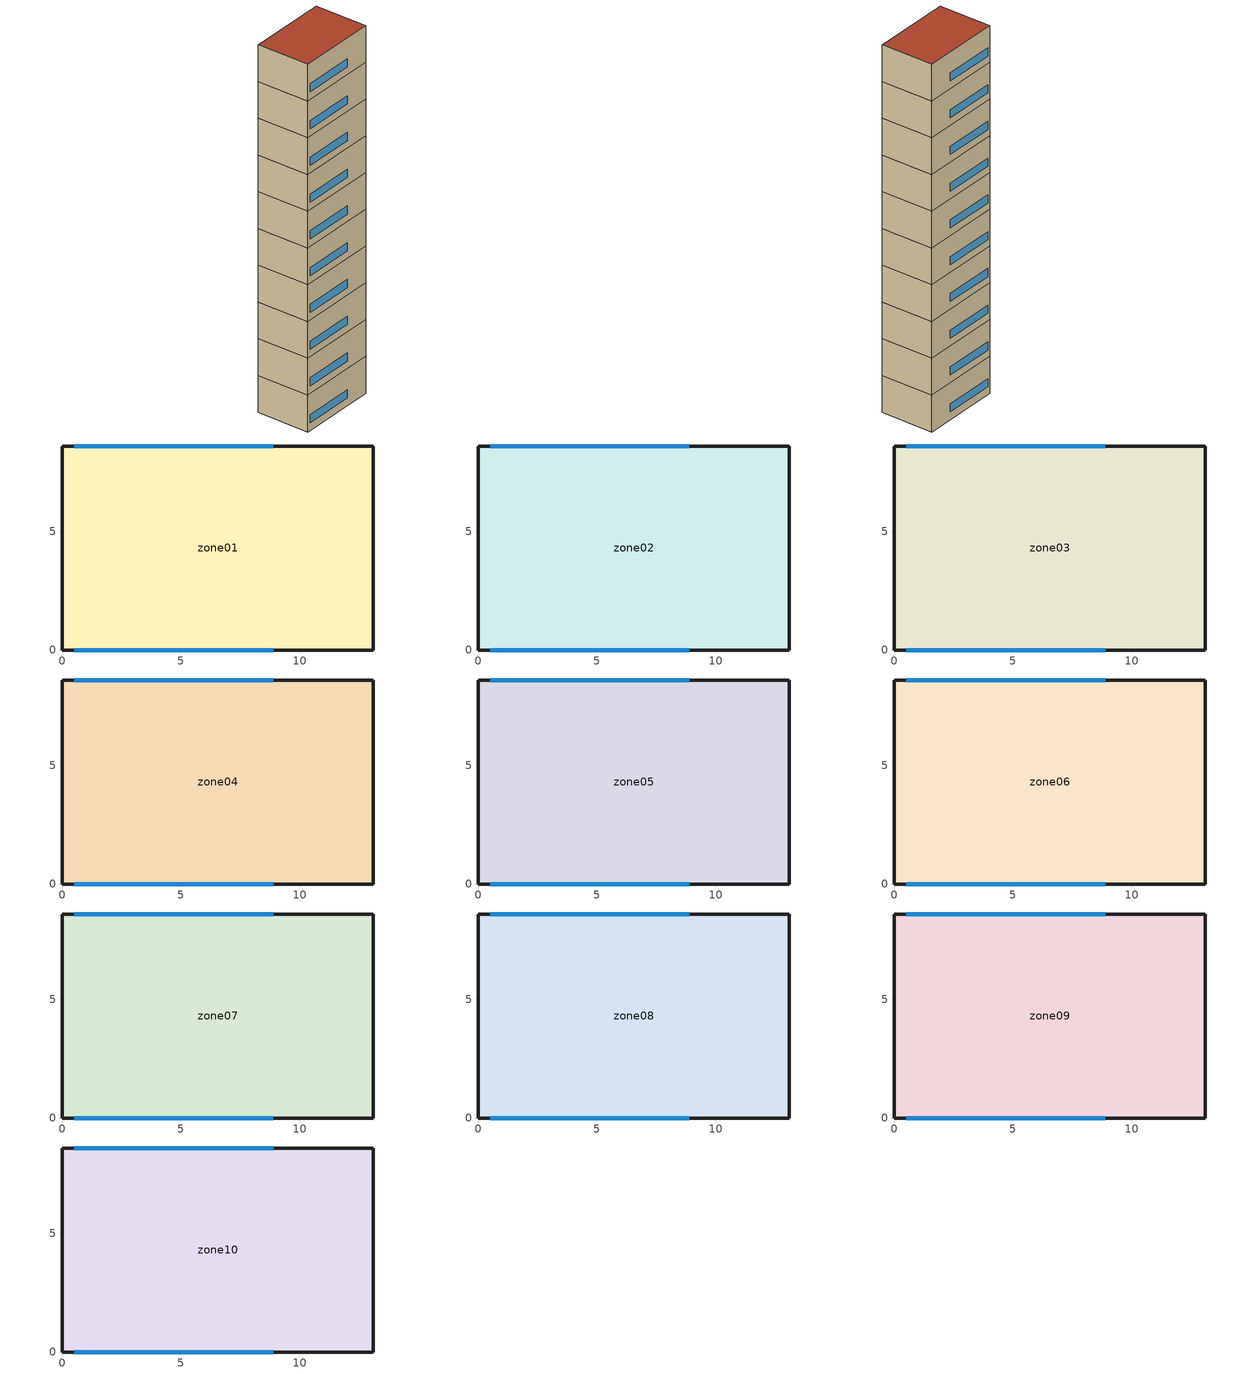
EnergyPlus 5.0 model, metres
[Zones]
zone01
 floor ground (GROUND_FLOOR): 13.1,8.6 13.1,0 0,0 0,8.6 z0
 wall outside (EXT_WALL): 13.1,0 13.1,8.6 0,8.6 0,0 13.1,0 z0:5.9
 window (EXT_WINDOW1): 0.5,0 8.9,0 / 8.9,8.6 0.5,8.6 z1.25:2.55
 ceiling to zone02 (ADJ_CEILING): 0,8.6 0,0 13.1,0 13.1,8.6 z5.9
zone02
 floor to zone01 (ADJ_CEILING): 13.1,8.6 13.1,0 0,0 0,8.6 z5.9
 wall outside (EXT_WALL): 13.1,0 13.1,8.6 0,8.6 0,0 13.1,0 z5.9:11.8
 window (EXT_WINDOW1): 0.5,0 8.9,0 / 8.9,8.6 0.5,8.6 z7.15:8.45
 ceiling to zone03 (ADJ_CEILING): 0,8.6 0,0 13.1,0 13.1,8.6 z11.8
zone03
 floor to zone02 (ADJ_CEILING): 13.1,8.6 13.1,0 0,0 0,8.6 z11.8
 wall outside (EXT_WALL): 13.1,0 13.1,8.6 0,8.6 0,0 13.1,0 z11.8:17.7
 window (EXT_WINDOW1): 0.5,0 8.9,0 / 8.9,8.6 0.5,8.6 z13.05:14.35
 ceiling to zone04 (ADJ_CEILING): 0,8.6 0,0 13.1,0 13.1,8.6 z17.7
zone04
 floor to zone03 (ADJ_CEILING): 13.1,8.6 13.1,0 0,0 0,8.6 z17.7
 wall outside (EXT_WALL): 13.1,0 13.1,8.6 0,8.6 0,0 13.1,0 z17.7:23.6
 window (EXT_WINDOW1): 0.5,0 8.9,0 / 8.9,8.6 0.5,8.6 z18.95:20.25
 ceiling to zone05 (ADJ_CEILING): 0,8.6 0,0 13.1,0 13.1,8.6 z23.6
zone05
 floor to zone04 (ADJ_CEILING): 13.1,8.6 13.1,0 0,0 0,8.6 z23.6
 wall outside (EXT_WALL): 13.1,0 13.1,8.6 0,8.6 0,0 13.1,0 z23.6:29.5
 window (EXT_WINDOW1): 0.5,0 8.9,0 / 8.9,8.6 0.5,8.6 z24.85:26.15
 ceiling to zone06 (ADJ_CEILING): 0,8.6 0,0 13.1,0 13.1,8.6 z29.5
zone06
 floor to zone05 (ADJ_CEILING): 13.1,8.6 13.1,0 0,0 0,8.6 z29.5
 wall outside (EXT_WALL): 13.1,0 13.1,8.6 0,8.6 0,0 13.1,0 z29.5:35.4
 window (EXT_WINDOW1): 0.5,0 8.9,0 / 8.9,8.6 0.5,8.6 z30.75:32.05
 ceiling to zone07 (ADJ_CEILING): 0,8.6 0,0 13.1,0 13.1,8.6 z35.4
zone07
 floor to zone06 (ADJ_CEILING): 13.1,8.6 13.1,0 0,0 0,8.6 z35.4
 wall outside (EXT_WALL): 13.1,0 13.1,8.6 0,8.6 0,0 13.1,0 z35.4:41.3
 window (EXT_WINDOW1): 0.5,0 8.9,0 / 8.9,8.6 0.5,8.6 z36.65:37.95
 ceiling to zone08 (ADJ_CEILING): 0,8.6 0,0 13.1,0 13.1,8.6 z41.3
zone08
 floor to zone07 (ADJ_CEILING): 13.1,8.6 13.1,0 0,0 0,8.6 z41.3
 wall outside (EXT_WALL): 13.1,0 13.1,8.6 0,8.6 0,0 13.1,0 z41.3:47.2
 window (EXT_WINDOW1): 0.5,0 8.9,0 / 8.9,8.6 0.5,8.6 z42.55:43.85
 ceiling to zone09 (ADJ_CEILING): 0,8.6 0,0 13.1,0 13.1,8.6 z47.2
zone09
 floor to zone08 (ADJ_CEILING): 13.1,8.6 13.1,0 0,0 0,8.6 z47.2
 wall outside (EXT_WALL): 13.1,0 13.1,8.6 0,8.6 0,0 13.1,0 z47.2:53.1
 window (EXT_WINDOW1): 0.5,0 8.9,0 / 8.9,8.6 0.5,8.6 z48.45:49.75
 ceiling to zone10 (ADJ_CEILING): 0,8.6 0,0 13.1,0 13.1,8.6 z53.1
zone10
 floor to zone09 (ADJ_CEILING): 13.1,8.6 13.1,0 0,0 0,8.6 z53.1
 wall outside (EXT_WALL): 13.1,0 13.1,8.6 0,8.6 0,0 13.1,0 z53.1:59
 window (EXT_WINDOW1): 0.5,0 8.9,0 / 8.9,8.6 0.5,8.6 z54.35:55.65
 roof outside (EXT_ROOF): 0,8.6 0,0 13.1,0 13.1,8.6 z59
[Building]
TRNSYS18: North Axis {deg}=0; Terrain=City; Loads Convergence Tolerance Value=0; Temperature Convergence Tolerance Value {deltaC}=0; Solar Distribution=FullInteriorAndExterior; Maximum Number of Warmup Days=0
[Site:Location]
not used: Latitude {deg}=0; Longitude {deg}=0; Time Zone {hr}=0; Elevation {m}=0
[Construction]
GROUND_FLOOR; EXT_WALL; EXT_ROOF; ADJ_CEILING; EXT_WINDOW1: 
[WindowProperty:ShadingControl]
ESHADE=0; ISHADE=INPUT 1*MAX_ISHADE : SHADECNTRL=ISHADE_INTERNAL
[SurfaceProperty:OtherSideCoefficients]
BOUNDARY=IDENTICAL; BOUNDARY=INPUT 1*TBOUNDARY; BOUNDARY=INPUT 1*TBOUNDARY_2; BOUNDARY=INPUT 1*TBOUNDARY_3; BOUNDARY=INPUT 1*TGROUND; BOUNDARY=20; BOUNDARY=15
[Zone] Multiplier=1
zone01; zone02; zone03; zone04; zone05; zone06; zone07; zone08; zone09; zone10
